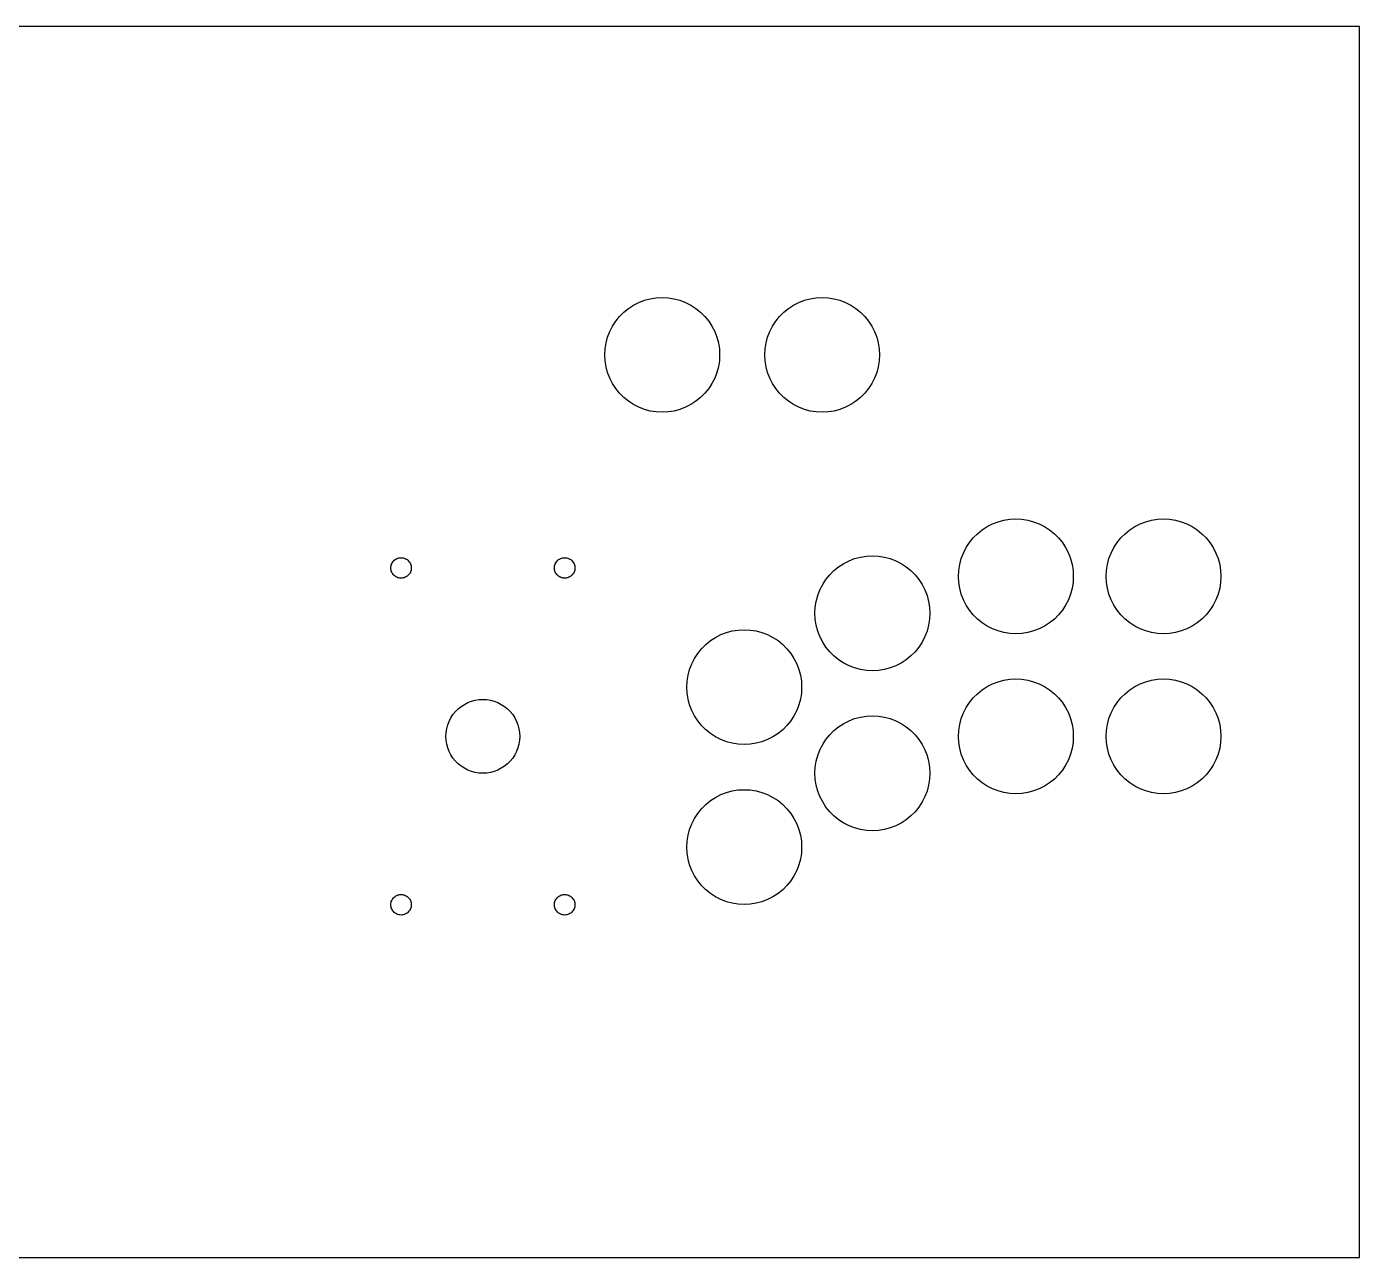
# Model space of a CAD drawing. Header units: metres. Extents: x -150 to 500, y -100 to 200.
# Drawn here: x 175 to 500, y -100 to 200 of the extents above; entities that cross this region are included whole.
import ezdxf

# ---------------------------------------------------------------- set-up
doc = ezdxf.new("R2010")
doc.units = ezdxf.units.M

msp = doc.modelspace()

# ---------------------------------------------------------------- linework, layer by layer
for p, q in [((500, 200), (-150, 200)), ((500, -100), (500, 200)), ((324.306, 132.79), (325.674, 133.315)), ((325.674, 133.315), (327.089, 133.694)), ((327.089, 133.694), (328.537, 133.923)), ((328.537, 133.923), (330, 134)), ((330, 134), (331.463, 133.923)), ((331.463, 133.923), (332.911, 133.694)), ((332.911, 133.694), (334.326, 133.315)), ((334.326, 133.315), (335.694, 132.79)), ((363.306, 132.79), (364.674, 133.315)), ((364.674, 133.315), (366.089, 133.694)), ((366.089, 133.694), (367.537, 133.923)), ((367.537, 133.923), (369, 134)), ((369, 134), (370.463, 133.923)), ((370.463, 133.923), (371.911, 133.694)), ((371.911, 133.694), (373.326, 133.315)), ((373.326, 133.315), (374.694, 132.79)), ((319.596, 129.368), (320.632, 130.404)), ((320.632, 130.404), (321.771, 131.326)), ((321.771, 131.326), (323, 132.124)), ((323, 132.124), (324.306, 132.79)), ((335.694, 132.79), (337, 132.124)), ((337, 132.124), (338.229, 131.326)), ((338.229, 131.326), (339.368, 130.404)), ((339.368, 130.404), (340.404, 129.368)), ((358.596, 129.368), (359.632, 130.404)), ((359.632, 130.404), (360.771, 131.326)), ((360.771, 131.326), (362, 132.124)), ((362, 132.124), (363.306, 132.79)), ((374.694, 132.79), (376, 132.124)), ((376, 132.124), (377.229, 131.326)), ((377.229, 131.326), (378.368, 130.404)), ((378.368, 130.404), (379.404, 129.368)), ((317.21, 125.694), (317.876, 127)), ((317.876, 127), (318.674, 128.229)), ((318.674, 128.229), (319.596, 129.368)), ((340.404, 129.368), (341.326, 128.229)), ((341.326, 128.229), (342.124, 127)), ((342.124, 127), (342.79, 125.694)), ((356.21, 125.694), (356.876, 127)), ((356.876, 127), (357.674, 128.229)), ((357.674, 128.229), (358.596, 129.368)), ((379.404, 129.368), (380.326, 128.229)), ((380.326, 128.229), (381.124, 127)), ((381.124, 127), (381.79, 125.694)), ((316.306, 122.911), (316.685, 124.326)), ((316.685, 124.326), (317.21, 125.694)), ((342.79, 125.694), (343.315, 124.326)), ((343.315, 124.326), (343.694, 122.911)), ((355.306, 122.911), (355.685, 124.326)), ((355.685, 124.326), (356.21, 125.694)), ((381.79, 125.694), (382.315, 124.326)), ((382.315, 124.326), (382.694, 122.911)), ((316, 120), (316.077, 121.463)), ((316.077, 121.463), (316.306, 122.911)), ((343.694, 122.911), (343.923, 121.463)), ((343.923, 121.463), (344, 120)), ((355, 120), (355.077, 121.463)), ((355.077, 121.463), (355.306, 122.911)), ((382.694, 122.911), (382.923, 121.463)), ((382.923, 121.463), (383, 120)), ((316.077, 118.537), (316, 120)), ((316.306, 117.089), (316.077, 118.537)), ((316.685, 115.674), (316.306, 117.089)), ((343.694, 117.089), (343.315, 115.674)), ((343.923, 118.537), (343.694, 117.089)), ((344, 120), (343.923, 118.537)), ((355.077, 118.537), (355, 120)), ((355.306, 117.089), (355.077, 118.537)), ((355.685, 115.674), (355.306, 117.089)), ((382.694, 117.089), (382.315, 115.674)), ((382.923, 118.537), (382.694, 117.089)), ((383, 120), (382.923, 118.537)), ((317.21, 114.306), (316.685, 115.674)), ((317.876, 113), (317.21, 114.306)), ((342.79, 114.306), (342.124, 113)), ((343.315, 115.674), (342.79, 114.306)), ((356.21, 114.306), (355.685, 115.674)), ((356.876, 113), (356.21, 114.306)), ((381.79, 114.306), (381.124, 113)), ((382.315, 115.674), (381.79, 114.306)), ((318.674, 111.771), (317.876, 113)), ((319.596, 110.632), (318.674, 111.771)), ((320.632, 109.596), (319.596, 110.632)), ((340.404, 110.632), (339.368, 109.596)), ((341.326, 111.771), (340.404, 110.632)), ((342.124, 113), (341.326, 111.771)), ((357.674, 111.771), (356.876, 113)), ((358.596, 110.632), (357.674, 111.771)), ((359.632, 109.596), (358.596, 110.632)), ((379.404, 110.632), (378.368, 109.596)), ((380.326, 111.771), (379.404, 110.632)), ((381.124, 113), (380.326, 111.771)), ((321.771, 108.674), (320.632, 109.596)), ((323, 107.876), (321.771, 108.674)), ((324.306, 107.21), (323, 107.876)), ((337, 107.876), (335.694, 107.21)), ((338.229, 108.674), (337, 107.876)), ((339.368, 109.596), (338.229, 108.674)), ((360.771, 108.674), (359.632, 109.596)), ((362, 107.876), (360.771, 108.674)), ((363.306, 107.21), (362, 107.876)), ((376, 107.876), (374.694, 107.21)), ((377.229, 108.674), (376, 107.876)), ((378.368, 109.596), (377.229, 108.674)), ((325.674, 106.685), (324.306, 107.21)), ((327.089, 106.306), (325.674, 106.685)), ((328.537, 106.077), (327.089, 106.306)), ((330, 106), (328.537, 106.077)), ((331.463, 106.077), (330, 106)), ((332.911, 106.306), (331.463, 106.077)), ((334.326, 106.685), (332.911, 106.306)), ((335.694, 107.21), (334.326, 106.685)), ((364.674, 106.685), (363.306, 107.21)), ((366.089, 106.306), (364.674, 106.685)), ((367.537, 106.077), (366.089, 106.306)), ((369, 106), (367.537, 106.077)), ((370.463, 106.077), (369, 106)), ((371.911, 106.306), (370.463, 106.077)), ((373.326, 106.685), (371.911, 106.306)), ((374.694, 107.21), (373.326, 106.685)), ((408.021, 77.3262), (409.25, 78.1243)), ((409.25, 78.1243), (410.556, 78.7896)), ((410.556, 78.7896), (411.924, 79.3148)), ((411.924, 79.3148), (413.339, 79.6941)), ((413.339, 79.6941), (414.787, 79.9233)), ((414.787, 79.9233), (416.25, 80)), ((416.25, 80), (417.713, 79.9233)), ((417.713, 79.9233), (419.161, 79.6941)), ((419.161, 79.6941), (420.576, 79.3148)), ((420.576, 79.3148), (421.944, 78.7896)), ((421.944, 78.7896), (423.25, 78.1243)), ((423.25, 78.1243), (424.479, 77.3262)), ((444.021, 77.3262), (445.25, 78.1243)), ((445.25, 78.1243), (446.556, 78.7896)), ((446.556, 78.7896), (447.924, 79.3148)), ((447.924, 79.3148), (449.339, 79.6941)), ((449.339, 79.6941), (450.787, 79.9233)), ((450.787, 79.9233), (452.25, 80)), ((452.25, 80), (453.713, 79.9233)), ((453.713, 79.9233), (455.161, 79.6941)), ((455.161, 79.6941), (456.576, 79.3148)), ((456.576, 79.3148), (457.944, 78.7896)), ((457.944, 78.7896), (459.25, 78.1243)), ((459.25, 78.1243), (460.479, 77.3262)), ((404.924, 74.229), (405.846, 75.3678)), ((405.846, 75.3678), (406.882, 76.404)), ((406.882, 76.404), (408.021, 77.3262)), ((424.479, 77.3262), (425.618, 76.404)), ((425.618, 76.404), (426.654, 75.3678)), ((426.654, 75.3678), (427.576, 74.229)), ((440.924, 74.229), (441.846, 75.3678)), ((441.846, 75.3678), (442.882, 76.404)), ((442.882, 76.404), (444.021, 77.3262)), ((460.479, 77.3262), (461.618, 76.404)), ((461.618, 76.404), (462.654, 75.3678)), ((462.654, 75.3678), (463.576, 74.229)), ((402.935, 70.3262), (403.46, 71.6943)), ((403.46, 71.6943), (404.126, 73)), ((404.126, 73), (404.924, 74.229)), ((427.576, 74.229), (428.374, 73)), ((428.374, 73), (429.04, 71.6943)), ((429.04, 71.6943), (429.565, 70.3262)), ((438.935, 70.3262), (439.46, 71.6943)), ((439.46, 71.6943), (440.126, 73)), ((440.126, 73), (440.924, 74.229)), ((463.576, 74.229), (464.374, 73)), ((464.374, 73), (465.04, 71.6943)), ((465.04, 71.6943), (465.565, 70.3262)), ((263.8, 68.05), (263.814, 68.3113)), ((263.814, 68.3113), (263.855, 68.5698)), ((263.855, 68.5698), (263.922, 68.8225)), ((263.922, 68.8225), (264.016, 69.0668)), ((264.016, 69.0668), (264.135, 69.3)), ((264.135, 69.3), (264.277, 69.5195)), ((264.277, 69.5195), (264.442, 69.7228)), ((264.442, 69.7228), (264.627, 69.9079)), ((264.627, 69.9079), (264.831, 70.0725)), ((264.831, 70.0725), (265.05, 70.2151)), ((265.05, 70.2151), (265.283, 70.3339)), ((265.283, 70.3339), (265.527, 70.4276)), ((265.527, 70.4276), (265.78, 70.4954)), ((265.78, 70.4954), (266.039, 70.5363)), ((266.039, 70.5363), (266.3, 70.55)), ((266.3, 70.55), (266.561, 70.5363)), ((266.561, 70.5363), (266.82, 70.4954)), ((266.82, 70.4954), (267.073, 70.4276)), ((267.073, 70.4276), (267.317, 70.3339)), ((267.317, 70.3339), (267.55, 70.2151)), ((267.55, 70.2151), (267.769, 70.0725)), ((267.769, 70.0725), (267.973, 69.9079)), ((267.973, 69.9079), (268.158, 69.7228)), ((268.158, 69.7228), (268.323, 69.5195)), ((268.323, 69.5195), (268.465, 69.3)), ((268.465, 69.3), (268.584, 69.0668)), ((268.584, 69.0668), (268.678, 68.8225)), ((268.678, 68.8225), (268.745, 68.5698)), ((268.745, 68.5698), (268.786, 68.3113)), ((268.786, 68.3113), (268.8, 68.05)), ((303.7, 68.05), (303.714, 68.3113)), ((303.714, 68.3113), (303.755, 68.5698)), ((303.755, 68.5698), (303.822, 68.8225)), ((303.822, 68.8225), (303.916, 69.0668)), ((303.916, 69.0668), (304.035, 69.3)), ((304.035, 69.3), (304.177, 69.5195)), ((304.177, 69.5195), (304.342, 69.7228)), ((304.342, 69.7228), (304.527, 69.9079)), ((304.527, 69.9079), (304.731, 70.0725)), ((304.731, 70.0725), (304.95, 70.2151)), ((304.95, 70.2151), (305.183, 70.3339)), ((305.183, 70.3339), (305.427, 70.4276)), ((305.427, 70.4276), (305.68, 70.4954)), ((305.68, 70.4954), (305.939, 70.5363)), ((305.939, 70.5363), (306.2, 70.55)), ((306.2, 70.55), (306.461, 70.5363)), ((306.461, 70.5363), (306.72, 70.4954)), ((306.72, 70.4954), (306.973, 70.4276)), ((306.973, 70.4276), (307.217, 70.3339)), ((307.217, 70.3339), (307.45, 70.2151)), ((307.45, 70.2151), (307.669, 70.0725)), ((307.669, 70.0725), (307.873, 69.9079)), ((307.873, 69.9079), (308.058, 69.7228)), ((308.058, 69.7228), (308.223, 69.5195)), ((308.223, 69.5195), (308.365, 69.3)), ((308.365, 69.3), (308.484, 69.0668)), ((308.484, 69.0668), (308.578, 68.8225)), ((308.578, 68.8225), (308.645, 68.5698)), ((308.645, 68.5698), (308.686, 68.3113)), ((308.686, 68.3113), (308.7, 68.05)), ((371.882, 67.404), (373.021, 68.3262)), ((373.021, 68.3262), (374.25, 69.1243)), ((374.25, 69.1243), (375.556, 69.7896)), ((375.556, 69.7896), (376.924, 70.3148)), ((376.924, 70.3148), (378.339, 70.6941)), ((378.339, 70.6941), (379.787, 70.9233)), ((379.787, 70.9233), (381.25, 71)), ((381.25, 71), (382.713, 70.9233)), ((382.713, 70.9233), (384.161, 70.6941)), ((384.161, 70.6941), (385.576, 70.3148)), ((385.576, 70.3148), (386.944, 69.7896)), ((386.944, 69.7896), (388.25, 69.1243)), ((388.25, 69.1243), (389.479, 68.3262)), ((389.479, 68.3262), (390.618, 67.404)), ((402.327, 67.4634), (402.556, 68.9108)), ((402.556, 68.9108), (402.935, 70.3262)), ((429.565, 70.3262), (429.944, 68.9108)), ((429.944, 68.9108), (430.173, 67.4634)), ((438.327, 67.4634), (438.556, 68.9108)), ((438.556, 68.9108), (438.935, 70.3262)), ((465.565, 70.3262), (465.944, 68.9108)), ((465.944, 68.9108), (466.173, 67.4634)), ((263.814, 67.7887), (263.8, 68.05)), ((263.855, 67.5302), (263.814, 67.7887)), ((263.922, 67.2775), (263.855, 67.5302)), ((264.016, 67.0332), (263.922, 67.2775)), ((264.135, 66.8), (264.016, 67.0332)), ((264.277, 66.5805), (264.135, 66.8)), ((264.442, 66.3772), (264.277, 66.5805)), ((264.627, 66.1921), (264.442, 66.3772)), ((264.831, 66.0275), (264.627, 66.1921)), ((265.05, 65.8849), (264.831, 66.0275)), ((265.283, 65.7661), (265.05, 65.8849)), ((265.527, 65.6723), (265.283, 65.7661)), ((265.78, 65.6046), (265.527, 65.6723)), ((266.039, 65.5637), (265.78, 65.6046)), ((266.3, 65.55), (266.039, 65.5637)), ((266.561, 65.5637), (266.3, 65.55)), ((266.82, 65.6046), (266.561, 65.5637)), ((267.073, 65.6723), (266.82, 65.6046)), ((267.317, 65.7661), (267.073, 65.6723)), ((267.55, 65.8849), (267.317, 65.7661)), ((267.769, 66.0275), (267.55, 65.8849)), ((267.973, 66.1921), (267.769, 66.0275)), ((268.158, 66.3772), (267.973, 66.1921)), ((268.323, 66.5805), (268.158, 66.3772)), ((268.465, 66.8), (268.323, 66.5805)), ((268.584, 67.0332), (268.465, 66.8)), ((268.678, 67.2775), (268.584, 67.0332)), ((268.745, 67.5302), (268.678, 67.2775)), ((268.786, 67.7887), (268.745, 67.5302)), ((268.8, 68.05), (268.786, 67.7887)), ((303.714, 67.7887), (303.7, 68.05)), ((303.755, 67.5302), (303.714, 67.7887)), ((303.822, 67.2775), (303.755, 67.5302)), ((303.916, 67.0332), (303.822, 67.2775)), ((304.035, 66.8), (303.916, 67.0332)), ((304.177, 66.5805), (304.035, 66.8)), ((304.342, 66.3772), (304.177, 66.5805)), ((304.527, 66.1921), (304.342, 66.3772)), ((304.731, 66.0275), (304.527, 66.1921)), ((304.95, 65.8849), (304.731, 66.0275)), ((305.183, 65.7661), (304.95, 65.8849)), ((305.427, 65.6723), (305.183, 65.7661)), ((305.68, 65.6046), (305.427, 65.6723)), ((305.939, 65.5637), (305.68, 65.6046)), ((306.2, 65.55), (305.939, 65.5637)), ((306.461, 65.5637), (306.2, 65.55)), ((306.72, 65.6046), (306.461, 65.5637)), ((306.973, 65.6723), (306.72, 65.6046)), ((307.217, 65.7661), (306.973, 65.6723)), ((307.45, 65.8849), (307.217, 65.7661)), ((307.669, 66.0275), (307.45, 65.8849)), ((307.873, 66.1921), (307.669, 66.0275)), ((308.058, 66.3772), (307.873, 66.1921)), ((308.223, 66.5805), (308.058, 66.3772)), ((308.365, 66.8), (308.223, 66.5805)), ((308.484, 67.0332), (308.365, 66.8)), ((308.578, 67.2775), (308.484, 67.0332)), ((308.645, 67.5302), (308.578, 67.2775)), ((308.686, 67.7887), (308.645, 67.5302)), ((308.7, 68.05), (308.686, 67.7887)), ((369.126, 64), (369.924, 65.229)), ((369.924, 65.229), (370.846, 66.3678)), ((370.846, 66.3678), (371.882, 67.404)), ((390.618, 67.404), (391.654, 66.3678)), ((391.654, 66.3678), (392.576, 65.229)), ((392.576, 65.229), (393.374, 64)), ((402.25, 66), (402.327, 67.4634)), ((402.327, 64.5366), (402.25, 66)), ((430.173, 67.4634), (430.25, 66)), ((430.25, 66), (430.173, 64.5366)), ((438.25, 66), (438.327, 67.4634)), ((438.327, 64.5366), (438.25, 66)), ((466.173, 67.4634), (466.25, 66)), ((466.25, 66), (466.173, 64.5366)), ((367.935, 61.3262), (368.46, 62.6943)), ((368.46, 62.6943), (369.126, 64)), ((393.374, 64), (394.04, 62.6943)), ((394.04, 62.6943), (394.565, 61.3262)), ((402.556, 63.0892), (402.327, 64.5366)), ((402.935, 61.6738), (402.556, 63.0892)), ((429.944, 63.0892), (429.565, 61.6738)), ((430.173, 64.5366), (429.944, 63.0892)), ((438.556, 63.0892), (438.327, 64.5366)), ((438.935, 61.6738), (438.556, 63.0892)), ((465.944, 63.0892), (465.565, 61.6738)), ((466.173, 64.5366), (465.944, 63.0892)), ((367.327, 58.4634), (367.556, 59.9108)), ((367.556, 59.9108), (367.935, 61.3262)), ((394.565, 61.3262), (394.944, 59.9108)), ((394.944, 59.9108), (395.173, 58.4634)), ((403.46, 60.3057), (402.935, 61.6738)), ((404.126, 59), (403.46, 60.3057)), ((404.924, 57.771), (404.126, 59)), ((428.374, 59), (427.576, 57.771)), ((429.04, 60.3057), (428.374, 59)), ((429.565, 61.6738), (429.04, 60.3057)), ((439.46, 60.3057), (438.935, 61.6738)), ((440.126, 59), (439.46, 60.3057)), ((440.924, 57.771), (440.126, 59)), ((464.374, 59), (463.576, 57.771)), ((465.04, 60.3057), (464.374, 59)), ((465.565, 61.6738), (465.04, 60.3057)), ((367.25, 57), (367.327, 58.4634)), ((367.327, 55.5366), (367.25, 57)), ((367.556, 54.0892), (367.327, 55.5366)), ((395.173, 55.5366), (394.944, 54.0892)), ((395.173, 58.4634), (395.25, 57)), ((395.25, 57), (395.173, 55.5366)), ((405.846, 56.6322), (404.924, 57.771)), ((406.882, 55.596), (405.846, 56.6322)), ((408.021, 54.6738), (406.882, 55.596)), ((425.618, 55.596), (424.479, 54.6738)), ((426.654, 56.6322), (425.618, 55.596)), ((427.576, 57.771), (426.654, 56.6322)), ((441.846, 56.6322), (440.924, 57.771)), ((442.882, 55.596), (441.846, 56.6322)), ((444.021, 54.6738), (442.882, 55.596)), ((461.618, 55.596), (460.479, 54.6738)), ((462.654, 56.6322), (461.618, 55.596)), ((463.576, 57.771), (462.654, 56.6322)), ((344.306, 51.7896), (345.674, 52.3148)), ((345.674, 52.3148), (347.089, 52.6941)), ((347.089, 52.6941), (348.537, 52.9233)), ((348.537, 52.9233), (350, 53)), ((350, 53), (351.463, 52.9233)), ((351.463, 52.9233), (352.911, 52.6941)), ((352.911, 52.6941), (354.326, 52.3148)), ((354.326, 52.3148), (355.694, 51.7896)), ((367.935, 52.6738), (367.556, 54.0892)), ((368.46, 51.3057), (367.935, 52.6738)), ((394.565, 52.6738), (394.04, 51.3057)), ((394.944, 54.0892), (394.565, 52.6738)), ((409.25, 53.8756), (408.021, 54.6738)), ((410.556, 53.2104), (409.25, 53.8756)), ((411.924, 52.6852), (410.556, 53.2104)), ((413.339, 52.3059), (411.924, 52.6852)), ((414.787, 52.0767), (413.339, 52.3059)), ((416.25, 52), (414.787, 52.0767)), ((417.713, 52.0767), (416.25, 52)), ((419.161, 52.3059), (417.713, 52.0767)), ((420.576, 52.6852), (419.161, 52.3059)), ((421.944, 53.2104), (420.576, 52.6852)), ((423.25, 53.8756), (421.944, 53.2104)), ((424.479, 54.6738), (423.25, 53.8756)), ((445.25, 53.8756), (444.021, 54.6738)), ((446.556, 53.2104), (445.25, 53.8756)), ((447.924, 52.6852), (446.556, 53.2104)), ((449.339, 52.3059), (447.924, 52.6852)), ((450.787, 52.0767), (449.339, 52.3059)), ((452.25, 52), (450.787, 52.0767)), ((453.713, 52.0767), (452.25, 52)), ((455.161, 52.3059), (453.713, 52.0767)), ((456.576, 52.6852), (455.161, 52.3059)), ((457.944, 53.2104), (456.576, 52.6852)), ((459.25, 53.8756), (457.944, 53.2104)), ((460.479, 54.6738), (459.25, 53.8756)), ((339.596, 48.3678), (340.632, 49.404)), ((340.632, 49.404), (341.771, 50.3262)), ((341.771, 50.3262), (343, 51.1243)), ((343, 51.1243), (344.306, 51.7896)), ((355.694, 51.7896), (357, 51.1243)), ((357, 51.1243), (358.229, 50.3262)), ((358.229, 50.3262), (359.368, 49.404)), ((359.368, 49.404), (360.404, 48.3678)), ((369.126, 50), (368.46, 51.3057)), ((369.924, 48.771), (369.126, 50)), ((370.846, 47.6322), (369.924, 48.771)), ((392.576, 48.771), (391.654, 47.6322)), ((393.374, 50), (392.576, 48.771)), ((394.04, 51.3057), (393.374, 50)), ((337.21, 44.6943), (337.876, 46)), ((337.876, 46), (338.674, 47.229)), ((338.674, 47.229), (339.596, 48.3678)), ((360.404, 48.3678), (361.326, 47.229)), ((361.326, 47.229), (362.124, 46)), ((362.124, 46), (362.79, 44.6943)), ((371.882, 46.596), (370.846, 47.6322)), ((373.021, 45.6738), (371.882, 46.596)), ((374.25, 44.8756), (373.021, 45.6738)), ((389.479, 45.6738), (388.25, 44.8756)), ((390.618, 46.596), (389.479, 45.6738)), ((391.654, 47.6322), (390.618, 46.596)), ((336.306, 41.9108), (336.685, 43.3262)), ((336.685, 43.3262), (337.21, 44.6943)), ((362.79, 44.6943), (363.315, 43.3262)), ((363.315, 43.3262), (363.694, 41.9108)), ((375.556, 44.2104), (374.25, 44.8756)), ((376.924, 43.6852), (375.556, 44.2104)), ((378.339, 43.3059), (376.924, 43.6852)), ((379.787, 43.0767), (378.339, 43.3059)), ((381.25, 43), (379.787, 43.0767)), ((382.713, 43.0767), (381.25, 43)), ((384.161, 43.3059), (382.713, 43.0767)), ((385.576, 43.6852), (384.161, 43.3059)), ((386.944, 44.2104), (385.576, 43.6852)), ((388.25, 44.8756), (386.944, 44.2104)), ((336, 39), (336.077, 40.4634)), ((336.077, 37.5366), (336, 39)), ((336.077, 40.4634), (336.306, 41.9108)), ((363.694, 41.9108), (363.923, 40.4634)), ((363.923, 40.4634), (364, 39)), ((364, 39), (363.923, 37.5366)), ((408.021, 38.3262), (409.25, 39.1243)), ((409.25, 39.1243), (410.556, 39.7896)), ((410.556, 39.7896), (411.924, 40.3148)), ((411.924, 40.3148), (413.339, 40.6941)), ((413.339, 40.6941), (414.787, 40.9233)), ((414.787, 40.9233), (416.25, 41)), ((416.25, 41), (417.713, 40.9233)), ((417.713, 40.9233), (419.161, 40.6941)), ((419.161, 40.6941), (420.576, 40.3148)), ((420.576, 40.3148), (421.944, 39.7896)), ((421.944, 39.7896), (423.25, 39.1243)), ((423.25, 39.1243), (424.479, 38.3262)), ((444.021, 38.3262), (445.25, 39.1243)), ((445.25, 39.1243), (446.556, 39.7896)), ((446.556, 39.7896), (447.924, 40.3148)), ((447.924, 40.3148), (449.339, 40.6941)), ((449.339, 40.6941), (450.787, 40.9233)), ((450.787, 40.9233), (452.25, 41)), ((452.25, 41), (453.713, 40.9233)), ((453.713, 40.9233), (455.161, 40.6941)), ((455.161, 40.6941), (456.576, 40.3148)), ((456.576, 40.3148), (457.944, 39.7896)), ((457.944, 39.7896), (459.25, 39.1243)), ((459.25, 39.1243), (460.479, 38.3262)), ((283.469, 35.5595), (284.379, 35.8033)), ((284.379, 35.8033), (285.309, 35.9507)), ((285.309, 35.9507), (286.25, 36)), ((286.25, 36), (287.191, 35.9507)), ((287.191, 35.9507), (288.121, 35.8033)), ((288.121, 35.8033), (289.031, 35.5595)), ((336.306, 36.0892), (336.077, 37.5366)), ((336.685, 34.6738), (336.306, 36.0892)), ((363.694, 36.0892), (363.315, 34.6738)), ((363.923, 37.5366), (363.694, 36.0892)), ((404.924, 35.229), (405.846, 36.3678)), ((405.846, 36.3678), (406.882, 37.404)), ((406.882, 37.404), (408.021, 38.3262)), ((424.479, 38.3262), (425.618, 37.404)), ((425.618, 37.404), (426.654, 36.3678)), ((426.654, 36.3678), (427.576, 35.229)), ((440.924, 35.229), (441.846, 36.3678)), ((441.846, 36.3678), (442.882, 37.404)), ((442.882, 37.404), (444.021, 38.3262)), ((460.479, 38.3262), (461.618, 37.404)), ((461.618, 37.404), (462.654, 36.3678)), ((462.654, 36.3678), (463.576, 35.229)), ((278.969, 32.2901), (279.562, 33.0222)), ((279.562, 33.0222), (280.228, 33.6883)), ((280.228, 33.6883), (280.96, 34.2811)), ((280.96, 34.2811), (281.75, 34.7942)), ((281.75, 34.7942), (282.589, 35.2219)), ((282.589, 35.2219), (283.469, 35.5595)), ((289.031, 35.5595), (289.911, 35.2219)), ((289.911, 35.2219), (290.75, 34.7942)), ((290.75, 34.7942), (291.54, 34.2811)), ((291.54, 34.2811), (292.272, 33.6883)), ((292.272, 33.6883), (292.938, 33.0222)), ((292.938, 33.0222), (293.531, 32.2901)), ((337.21, 33.3057), (336.685, 34.6738)), ((337.876, 32), (337.21, 33.3057)), ((362.79, 33.3057), (362.124, 32)), ((363.315, 34.6738), (362.79, 33.3057)), ((402.935, 31.3262), (403.46, 32.6943)), ((403.46, 32.6943), (404.126, 34)), ((404.126, 34), (404.924, 35.229)), ((427.576, 35.229), (428.374, 34)), ((428.374, 34), (429.04, 32.6943)), ((429.04, 32.6943), (429.565, 31.3262)), ((438.935, 31.3262), (439.46, 32.6943)), ((439.46, 32.6943), (440.126, 34)), ((440.126, 34), (440.924, 35.229)), ((463.576, 35.229), (464.374, 34)), ((464.374, 34), (465.04, 32.6943)), ((465.04, 32.6943), (465.565, 31.3262)), ((277.447, 28.8712), (277.691, 29.7811)), ((277.691, 29.7811), (278.028, 30.6606)), ((278.028, 30.6606), (278.456, 31.5)), ((278.456, 31.5), (278.969, 32.2901)), ((293.531, 32.2901), (294.044, 31.5)), ((294.044, 31.5), (294.472, 30.6606)), ((294.472, 30.6606), (294.809, 29.7811)), ((294.809, 29.7811), (295.053, 28.8712)), ((338.674, 30.771), (337.876, 32)), ((339.596, 29.6322), (338.674, 30.771)), ((340.632, 28.596), (339.596, 29.6322)), ((360.404, 29.6322), (359.368, 28.596)), ((361.326, 30.771), (360.404, 29.6322)), ((362.124, 32), (361.326, 30.771)), ((371.882, 28.404), (373.021, 29.3262)), ((373.021, 29.3262), (374.25, 30.1243)), ((374.25, 30.1243), (375.556, 30.7896)), ((375.556, 30.7896), (376.924, 31.3148)), ((376.924, 31.3148), (378.339, 31.6941)), ((378.339, 31.6941), (379.787, 31.9233)), ((379.787, 31.9233), (381.25, 32)), ((381.25, 32), (382.713, 31.9233)), ((382.713, 31.9233), (384.161, 31.6941)), ((384.161, 31.6941), (385.576, 31.3148)), ((385.576, 31.3148), (386.944, 30.7896)), ((386.944, 30.7896), (388.25, 30.1243)), ((388.25, 30.1243), (389.479, 29.3262)), ((389.479, 29.3262), (390.618, 28.404)), ((402.327, 28.4634), (402.556, 29.9108)), ((402.556, 29.9108), (402.935, 31.3262)), ((429.565, 31.3262), (429.944, 29.9108)), ((429.944, 29.9108), (430.173, 28.4634)), ((438.327, 28.4634), (438.556, 29.9108)), ((438.556, 29.9108), (438.935, 31.3262)), ((465.565, 31.3262), (465.944, 29.9108)), ((465.944, 29.9108), (466.173, 28.4634)), ((277.25, 27), (277.299, 27.9408)), ((277.299, 26.0592), (277.25, 27)), ((277.299, 27.9408), (277.447, 28.8712)), ((277.447, 25.1288), (277.299, 26.0592)), ((295.053, 28.8712), (295.201, 27.9408)), ((295.201, 26.0592), (295.053, 25.1288)), ((295.201, 27.9408), (295.25, 27)), ((295.25, 27), (295.201, 26.0592)), ((341.771, 27.6738), (340.632, 28.596)), ((343, 26.8756), (341.771, 27.6738)), ((344.306, 26.2104), (343, 26.8756)), ((345.674, 25.6852), (344.306, 26.2104)), ((355.694, 26.2104), (354.326, 25.6852)), ((357, 26.8756), (355.694, 26.2104)), ((358.229, 27.6738), (357, 26.8756)), ((359.368, 28.596), (358.229, 27.6738)), ((369.126, 25), (369.924, 26.229)), ((369.924, 26.229), (370.846, 27.3678)), ((370.846, 27.3678), (371.882, 28.404)), ((390.618, 28.404), (391.654, 27.3678)), ((391.654, 27.3678), (392.576, 26.229)), ((392.576, 26.229), (393.374, 25)), ((402.25, 27), (402.327, 28.4634)), ((402.327, 25.5366), (402.25, 27)), ((430.173, 28.4634), (430.25, 27)), ((430.25, 27), (430.173, 25.5366)), ((438.25, 27), (438.327, 28.4634)), ((438.327, 25.5366), (438.25, 27)), ((466.173, 28.4634), (466.25, 27)), ((466.25, 27), (466.173, 25.5366)), ((277.691, 24.2189), (277.447, 25.1288)), ((278.028, 23.3394), (277.691, 24.2189)), ((278.456, 22.5), (278.028, 23.3394)), ((294.472, 23.3394), (294.044, 22.5)), ((294.809, 24.2189), (294.472, 23.3394)), ((295.053, 25.1288), (294.809, 24.2189)), ((347.089, 25.3059), (345.674, 25.6852)), ((348.537, 25.0767), (347.089, 25.3059)), ((350, 25), (348.537, 25.0767)), ((351.463, 25.0767), (350, 25)), ((352.911, 25.3059), (351.463, 25.0767)), ((354.326, 25.6852), (352.911, 25.3059)), ((367.935, 22.3262), (368.46, 23.6943)), ((368.46, 23.6943), (369.126, 25)), ((393.374, 25), (394.04, 23.6943)), ((394.04, 23.6943), (394.565, 22.3262)), ((402.556, 24.0892), (402.327, 25.5366)), ((402.935, 22.6738), (402.556, 24.0892)), ((429.944, 24.0892), (429.565, 22.6738)), ((430.173, 25.5366), (429.944, 24.0892)), ((438.556, 24.0892), (438.327, 25.5366)), ((438.935, 22.6738), (438.556, 24.0892)), ((465.944, 24.0892), (465.565, 22.6738)), ((466.173, 25.5366), (465.944, 24.0892)), ((278.969, 21.7099), (278.456, 22.5)), ((279.562, 20.9778), (278.969, 21.7099)), ((280.228, 20.3117), (279.562, 20.9778)), ((280.96, 19.7189), (280.228, 20.3117)), ((281.75, 19.2058), (280.96, 19.7189)), ((291.54, 19.7189), (290.75, 19.2058)), ((292.272, 20.3117), (291.54, 19.7189)), ((292.938, 20.9778), (292.272, 20.3117)), ((293.531, 21.7099), (292.938, 20.9778)), ((294.044, 22.5), (293.531, 21.7099)), ((367.327, 19.4634), (367.556, 20.9108)), ((367.556, 20.9108), (367.935, 22.3262)), ((394.565, 22.3262), (394.944, 20.9108)), ((394.944, 20.9108), (395.173, 19.4634)), ((403.46, 21.3057), (402.935, 22.6738)), ((404.126, 20), (403.46, 21.3057)), ((404.924, 18.771), (404.126, 20)), ((428.374, 20), (427.576, 18.771)), ((429.04, 21.3057), (428.374, 20)), ((429.565, 22.6738), (429.04, 21.3057)), ((439.46, 21.3057), (438.935, 22.6738)), ((440.126, 20), (439.46, 21.3057)), ((440.924, 18.771), (440.126, 20)), ((464.374, 20), (463.576, 18.771)), ((465.04, 21.3057), (464.374, 20)), ((465.565, 22.6738), (465.04, 21.3057)), ((282.589, 18.7781), (281.75, 19.2058)), ((283.469, 18.4405), (282.589, 18.7781)), ((284.379, 18.1967), (283.469, 18.4405)), ((285.309, 18.0493), (284.379, 18.1967)), ((286.25, 18), (285.309, 18.0493)), ((287.191, 18.0493), (286.25, 18)), ((288.121, 18.1967), (287.191, 18.0493)), ((289.031, 18.4405), (288.121, 18.1967)), ((289.911, 18.7781), (289.031, 18.4405)), ((290.75, 19.2058), (289.911, 18.7781)), ((367.25, 18), (367.327, 19.4634)), ((367.327, 16.5366), (367.25, 18)), ((367.556, 15.0892), (367.327, 16.5366)), ((395.173, 16.5366), (394.944, 15.0892)), ((395.173, 19.4634), (395.25, 18)), ((395.25, 18), (395.173, 16.5366)), ((405.846, 17.6322), (404.924, 18.771)), ((406.882, 16.596), (405.846, 17.6322)), ((408.021, 15.6738), (406.882, 16.596)), ((425.618, 16.596), (424.479, 15.6738)), ((426.654, 17.6322), (425.618, 16.596)), ((427.576, 18.771), (426.654, 17.6322)), ((441.846, 17.6322), (440.924, 18.771)), ((442.882, 16.596), (441.846, 17.6322)), ((444.021, 15.6738), (442.882, 16.596)), ((461.618, 16.596), (460.479, 15.6738)), ((462.654, 17.6322), (461.618, 16.596)), ((463.576, 18.771), (462.654, 17.6322)), ((344.306, 12.7896), (345.674, 13.3148)), ((345.674, 13.3148), (347.089, 13.6941)), ((347.089, 13.6941), (348.537, 13.9233)), ((348.537, 13.9233), (350, 14)), ((350, 14), (351.463, 13.9233)), ((351.463, 13.9233), (352.911, 13.6941)), ((352.911, 13.6941), (354.326, 13.3148)), ((354.326, 13.3148), (355.694, 12.7896)), ((367.935, 13.6738), (367.556, 15.0892)), ((368.46, 12.3057), (367.935, 13.6738)), ((394.565, 13.6738), (394.04, 12.3057)), ((394.944, 15.0892), (394.565, 13.6738)), ((409.25, 14.8756), (408.021, 15.6738)), ((410.556, 14.2104), (409.25, 14.8756)), ((411.924, 13.6852), (410.556, 14.2104)), ((413.339, 13.3059), (411.924, 13.6852)), ((414.787, 13.0767), (413.339, 13.3059)), ((416.25, 13), (414.787, 13.0767)), ((417.713, 13.0767), (416.25, 13)), ((419.161, 13.3059), (417.713, 13.0767)), ((420.576, 13.6852), (419.161, 13.3059)), ((421.944, 14.2104), (420.576, 13.6852)), ((423.25, 14.8756), (421.944, 14.2104)), ((424.479, 15.6738), (423.25, 14.8756)), ((445.25, 14.8756), (444.021, 15.6738)), ((446.556, 14.2104), (445.25, 14.8756)), ((447.924, 13.6852), (446.556, 14.2104)), ((449.339, 13.3059), (447.924, 13.6852)), ((450.787, 13.0767), (449.339, 13.3059)), ((452.25, 13), (450.787, 13.0767)), ((453.713, 13.0767), (452.25, 13)), ((455.161, 13.3059), (453.713, 13.0767)), ((456.576, 13.6852), (455.161, 13.3059)), ((457.944, 14.2104), (456.576, 13.6852)), ((459.25, 14.8756), (457.944, 14.2104)), ((460.479, 15.6738), (459.25, 14.8756)), ((339.596, 9.36783), (340.632, 10.404)), ((340.632, 10.404), (341.771, 11.3262)), ((341.771, 11.3262), (343, 12.1243)), ((343, 12.1243), (344.306, 12.7896)), ((355.694, 12.7896), (357, 12.1243)), ((357, 12.1243), (358.229, 11.3262)), ((358.229, 11.3262), (359.368, 10.404)), ((359.368, 10.404), (360.404, 9.36783)), ((369.126, 11), (368.46, 12.3057)), ((369.924, 9.771), (369.126, 11)), ((370.846, 8.63216), (369.924, 9.771)), ((392.576, 9.771), (391.654, 8.63216)), ((393.374, 11), (392.576, 9.771)), ((394.04, 12.3057), (393.374, 11)), ((337.21, 5.69431), (337.876, 7)), ((337.876, 7), (338.674, 8.22899)), ((338.674, 8.22899), (339.596, 9.36783)), ((360.404, 9.36783), (361.326, 8.22899)), ((361.326, 8.22899), (362.124, 7)), ((362.124, 7), (362.79, 5.69431)), ((371.882, 7.59596), (370.846, 8.63216)), ((373.021, 6.67375), (371.882, 7.59596)), ((374.25, 5.87564), (373.021, 6.67375)), ((389.479, 6.67375), (388.25, 5.87564)), ((390.618, 7.59596), (389.479, 6.67375)), ((391.654, 8.63216), (390.618, 7.59596)), ((336.306, 2.91075), (336.685, 4.32623)), ((336.685, 4.32623), (337.21, 5.69431)), ((362.79, 5.69431), (363.315, 4.32623)), ((363.315, 4.32623), (363.694, 2.91075)), ((375.556, 5.21036), (374.25, 5.87564)), ((376.924, 4.6852), (375.556, 5.21036)), ((378.339, 4.30592), (376.924, 4.6852)), ((379.787, 4.07669), (378.339, 4.30592)), ((381.25, 4), (379.787, 4.07669)), ((382.713, 4.07669), (381.25, 4)), ((384.161, 4.30592), (382.713, 4.07669)), ((385.576, 4.6852), (384.161, 4.30592)), ((386.944, 5.21036), (385.576, 4.6852)), ((388.25, 5.87564), (386.944, 5.21036)), ((336, 0), (336.077, 1.46339)), ((336.077, -1.46339), (336, 0)), ((336.077, 1.46339), (336.306, 2.91075)), ((363.694, 2.91075), (363.923, 1.46339)), ((363.923, 1.46339), (364, 0)), ((364, 0), (363.923, -1.46339)), ((336.306, -2.91075), (336.077, -1.46339)), ((336.685, -4.32623), (336.306, -2.91075)), ((363.694, -2.91075), (363.315, -4.32623)), ((363.923, -1.46339), (363.694, -2.91075)), ((337.21, -5.69431), (336.685, -4.32623)), ((337.876, -7), (337.21, -5.69431)), ((362.79, -5.69431), (362.124, -7)), ((363.315, -4.32623), (362.79, -5.69431)), ((338.674, -8.22899), (337.876, -7)), ((339.596, -9.36783), (338.674, -8.22899)), ((340.632, -10.404), (339.596, -9.36783)), ((360.404, -9.36783), (359.368, -10.404)), ((361.326, -8.22899), (360.404, -9.36783)), ((362.124, -7), (361.326, -8.22899)), ((264.016, -13.0332), (264.135, -12.8)), ((264.135, -12.8), (264.277, -12.5805)), ((264.277, -12.5805), (264.442, -12.3772)), ((264.442, -12.3772), (264.627, -12.1921)), ((264.627, -12.1921), (264.831, -12.0275)), ((264.831, -12.0275), (265.05, -11.8849)), ((265.05, -11.8849), (265.283, -11.7661)), ((265.283, -11.7661), (265.527, -11.6723)), ((265.527, -11.6723), (265.78, -11.6046)), ((265.78, -11.6046), (266.039, -11.5637)), ((266.039, -11.5637), (266.3, -11.55)), ((266.3, -11.55), (266.561, -11.5637)), ((266.561, -11.5637), (266.82, -11.6046)), ((266.82, -11.6046), (267.073, -11.6723)), ((267.073, -11.6723), (267.317, -11.7661)), ((267.317, -11.7661), (267.55, -11.8849)), ((267.55, -11.8849), (267.769, -12.0275)), ((267.769, -12.0275), (267.973, -12.1921)), ((267.973, -12.1921), (268.158, -12.3772)), ((268.158, -12.3772), (268.323, -12.5805)), ((268.323, -12.5805), (268.465, -12.8)), ((268.465, -12.8), (268.584, -13.0332)), ((303.916, -13.0332), (304.035, -12.8)), ((304.035, -12.8), (304.177, -12.5805)), ((304.177, -12.5805), (304.342, -12.3772)), ((304.342, -12.3772), (304.527, -12.1921)), ((304.527, -12.1921), (304.731, -12.0275)), ((304.731, -12.0275), (304.95, -11.8849)), ((304.95, -11.8849), (305.183, -11.7661)), ((305.183, -11.7661), (305.427, -11.6723)), ((305.427, -11.6723), (305.68, -11.6046)), ((305.68, -11.6046), (305.939, -11.5637)), ((305.939, -11.5637), (306.2, -11.55)), ((306.2, -11.55), (306.461, -11.5637)), ((306.461, -11.5637), (306.72, -11.6046)), ((306.72, -11.6046), (306.973, -11.6723)), ((306.973, -11.6723), (307.217, -11.7661)), ((307.217, -11.7661), (307.45, -11.8849)), ((307.45, -11.8849), (307.669, -12.0275)), ((307.669, -12.0275), (307.873, -12.1921)), ((307.873, -12.1921), (308.058, -12.3772)), ((308.058, -12.3772), (308.223, -12.5805)), ((308.223, -12.5805), (308.365, -12.8)), ((308.365, -12.8), (308.484, -13.0332)), ((341.771, -11.3262), (340.632, -10.404)), ((343, -12.1243), (341.771, -11.3262)), ((344.306, -12.7896), (343, -12.1243)), ((345.674, -13.3148), (344.306, -12.7896)), ((355.694, -12.7896), (354.326, -13.3148)), ((357, -12.1243), (355.694, -12.7896)), ((358.229, -11.3262), (357, -12.1243)), ((359.368, -10.404), (358.229, -11.3262)), ((263.8, -14.05), (263.814, -13.7887)), ((263.814, -14.3113), (263.8, -14.05)), ((263.814, -13.7887), (263.855, -13.5302)), ((263.855, -14.5698), (263.814, -14.3113)), ((263.855, -13.5302), (263.922, -13.2775)), ((263.922, -14.8225), (263.855, -14.5698)), ((263.922, -13.2775), (264.016, -13.0332)), ((264.016, -15.0668), (263.922, -14.8225)), ((264.135, -15.3), (264.016, -15.0668)), ((264.277, -15.5195), (264.135, -15.3)), ((264.442, -15.7228), (264.277, -15.5195)), ((264.627, -15.9079), (264.442, -15.7228)), ((264.831, -16.0725), (264.627, -15.9079)), ((265.05, -16.2151), (264.831, -16.0725)), ((265.283, -16.3339), (265.05, -16.2151)), ((267.55, -16.2151), (267.317, -16.3339)), ((267.769, -16.0725), (267.55, -16.2151)), ((267.973, -15.9079), (267.769, -16.0725)), ((268.158, -15.7228), (267.973, -15.9079)), ((268.323, -15.5195), (268.158, -15.7228)), ((268.465, -15.3), (268.323, -15.5195)), ((268.584, -15.0668), (268.465, -15.3)), ((268.584, -13.0332), (268.678, -13.2775)), ((268.678, -14.8225), (268.584, -15.0668)), ((268.678, -13.2775), (268.745, -13.5302)), ((268.745, -14.5698), (268.678, -14.8225)), ((268.745, -13.5302), (268.786, -13.7887)), ((268.786, -14.3113), (268.745, -14.5698)), ((268.786, -13.7887), (268.8, -14.05)), ((268.8, -14.05), (268.786, -14.3113)), ((303.7, -14.05), (303.714, -13.7887)), ((303.714, -14.3113), (303.7, -14.05)), ((303.714, -13.7887), (303.755, -13.5302)), ((303.755, -14.5698), (303.714, -14.3113)), ((303.755, -13.5302), (303.822, -13.2775)), ((303.822, -14.8225), (303.755, -14.5698)), ((303.822, -13.2775), (303.916, -13.0332)), ((303.916, -15.0668), (303.822, -14.8225)), ((304.035, -15.3), (303.916, -15.0668)), ((304.177, -15.5195), (304.035, -15.3)), ((304.342, -15.7228), (304.177, -15.5195)), ((304.527, -15.9079), (304.342, -15.7228)), ((304.731, -16.0725), (304.527, -15.9079)), ((304.95, -16.2151), (304.731, -16.0725)), ((305.183, -16.3339), (304.95, -16.2151)), ((307.45, -16.2151), (307.217, -16.3339)), ((307.669, -16.0725), (307.45, -16.2151)), ((307.873, -15.9079), (307.669, -16.0725)), ((308.058, -15.7228), (307.873, -15.9079)), ((308.223, -15.5195), (308.058, -15.7228)), ((308.365, -15.3), (308.223, -15.5195)), ((308.484, -15.0668), (308.365, -15.3)), ((308.484, -13.0332), (308.578, -13.2775)), ((308.578, -14.8225), (308.484, -15.0668)), ((308.578, -13.2775), (308.645, -13.5302)), ((308.645, -14.5698), (308.578, -14.8225)), ((308.645, -13.5302), (308.686, -13.7887)), ((308.686, -14.3113), (308.645, -14.5698)), ((308.686, -13.7887), (308.7, -14.05)), ((308.7, -14.05), (308.686, -14.3113)), ((347.089, -13.6941), (345.674, -13.3148)), ((348.537, -13.9233), (347.089, -13.6941)), ((350, -14), (348.537, -13.9233)), ((351.463, -13.9233), (350, -14)), ((352.911, -13.6941), (351.463, -13.9233)), ((354.326, -13.3148), (352.911, -13.6941)), ((265.527, -16.4276), (265.283, -16.3339)), ((265.78, -16.4954), (265.527, -16.4276)), ((266.039, -16.5363), (265.78, -16.4954)), ((266.3, -16.55), (266.039, -16.5363)), ((266.561, -16.5363), (266.3, -16.55)), ((266.82, -16.4954), (266.561, -16.5363)), ((267.073, -16.4276), (266.82, -16.4954)), ((267.317, -16.3339), (267.073, -16.4276)), ((305.427, -16.4276), (305.183, -16.3339)), ((305.68, -16.4954), (305.427, -16.4276)), ((305.939, -16.5363), (305.68, -16.4954)), ((306.2, -16.55), (305.939, -16.5363)), ((306.461, -16.5363), (306.2, -16.55)), ((306.72, -16.4954), (306.461, -16.5363)), ((306.973, -16.4276), (306.72, -16.4954)), ((307.217, -16.3339), (306.973, -16.4276)), ((-150, -100), (500, -100))]:
    msp.add_line(p, q)

doc.saveas('drawing.dxf')
